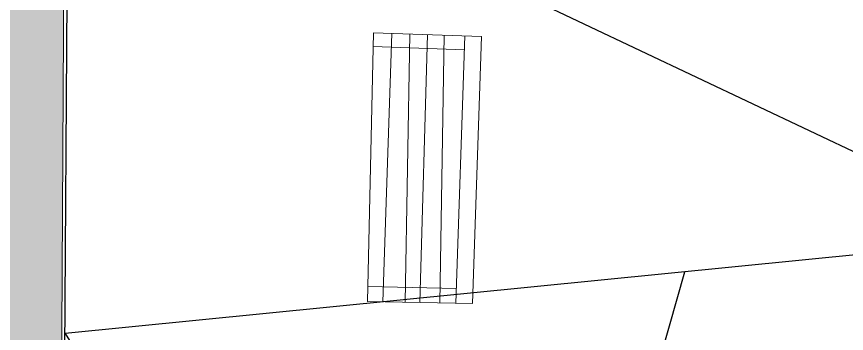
# Model space of a CAD drawing. Header units: millimetres. Extents: x 348 to 2201, y 118 to 1049.
# Drawn here: x 862.616 to 866.363, y 547.636 to 549.066 of the extents above; entities that cross this region are included whole.
import ezdxf

# ---------------------------------------------------------------- set-up
doc = ezdxf.new("R2010")
doc.units = ezdxf.units.MM
for name, color, linetype, lineweight in [('206_MURO_E_MURO_ARRIMO', 7, 'Continuous', 18), ('Linea02', 32, 'Continuous', 20), ('mur vue', 7, 'Continuous', 13)]:
    doc.layers.add(name, color=color, linetype=linetype, lineweight=lineweight)

msp = doc.modelspace()

# ---------------------------------------------------------------- hatches: boundary and pattern name
at = {"layer": 'mur vue'}
h = msp.add_hatch(dxfattribs=at)
h.set_pattern_fill('AR-HBONE', color=256, scale=0.001, angle=63.0374)
h.set_pattern_definition([(90, (873.67925, 706.85885), (-0.1016, 0.1016), [0.3048, -0.1016]), (180, (873.67925, 706.96045), (-0.1016, 0.1016), [0.3048, -0.1016])])
h.paths.add_polyline_path([(862.8068, 545.3087), (862.6488, 545.3727), (861.6588, 545.8142), (860.4523, 546.204), (860.0496, 546.3165), (860.035, 543.6845), (860.0168, 540.3795), (862.7744, 539.4601)])
h.paths.add_polyline_path([(862.8355, 550.5133), (862.4206, 550.4983), (861.1998, 550.4038), (860.0724, 550.4383), (860.067, 549.4636), (860.0674, 549.4642), (860.0698, 549.4527), (860.0752, 549.4489), (860.0823, 549.4504), (860.0833, 549.4341), (860.0878, 549.4131), (860.1048, 549.3793), (860.0931, 549.3854), (860.0798, 549.3765), (860.0905, 549.3442), (860.0952, 549.3452), (860.097, 549.3301), (860.1056, 549.3137), (860.0962, 549.2898), (860.1024, 549.2911), (860.0839, 549.2177), (860.0795, 549.219), (860.0666, 549.19), (860.0654, 549.1858), (860.0496, 546.3165), (860.4523, 546.204), (861.6588, 545.8142), (862.6488, 545.3727), (862.8068, 545.3087)])
h.paths.add_polyline_path([(866.9342, 556.248), (867.4604, 558.0331), (864.8104, 558.8143), (864.4047, 557.4377), (860.7101, 552.8979), (860.5216, 552.5806), (860.0755, 551.0042), (860.0724, 550.4383), (861.1998, 550.4038), (862.4206, 550.4983), (862.8355, 550.5133), (862.8361, 550.6134), (863.0541, 551.3839)])
h.paths.add_polyline_path([(867.9469, 561.5111), (867.9605, 566.5659), (867.2284, 566.4181), (866.213, 566.3647), (865.1973, 566.3729), (865.1862, 562.258), (865.1846, 561.6448), (864.9682, 559.3495), (864.8104, 558.8143), (867.4604, 558.0331), (867.6937, 558.8245)])
h.paths.add_polyline_path([(867.9754, 572.1439), (868.3005, 576.8636), (868.0428, 576.7367), (866.9772, 576.5699), (865.9534, 576.4602), (865.2241, 576.4016), (865.1973, 566.3729), (866.213, 566.3647), (867.2284, 566.4181), (867.9605, 566.5659)])
h.paths.add_polyline_path([(868.4217, 578.6225), (865.2301, 578.6311), (865.2241, 576.4016), (865.9534, 576.4602), (866.9772, 576.5699), (868.0428, 576.7367), (868.3005, 576.8636)])

# ---------------------------------------------------------------- linework, layer by layer
for p, q in [((862.8095, 543.6708), (862.8534, 550.5998)), ((867.2093, 548.0704), (862.8335, 550.144)), ((867.2093, 548.0704), (862.8346, 547.6361)), ((865.2247, 546.4768), (865.6342, 547.914)), ((862.8346, 547.6361), (866.305, 542.0866))]:
    msp.add_line(p, q)
at = {"layer": '206_MURO_E_MURO_ARRIMO'}
msp.add_lwpolyline([(862.7496, 534.9707), (862.8361, 550.6134), (863.0541, 551.3839)], dxfattribs=at)
at = {"layer": 'Linea02'}
for p, q in [((864.2279, 548.9928), (864.1999, 547.7798)), ((864.7155, 548.9763), (864.2279, 548.9928)), ((864.2695, 547.7786), (864.3103, 548.99)), ((864.392, 548.9873), (864.3712, 547.7769)), ((864.4374, 547.7757), (864.4717, 548.9846)), ((864.5474, 548.982), (864.5266, 547.7742)), ((864.5999, 547.7729), (864.6406, 548.9789)), ((864.6748, 547.7717), (864.7155, 548.9763)), ((864.2264, 548.9305), (864.6385, 548.9166)), ((864.6021, 547.8391), (864.2014, 547.8483)), ((864.1999, 547.7798), (864.6748, 547.7717))]:
    msp.add_line(p, q, dxfattribs=at)

doc.saveas('drawing.dxf')
